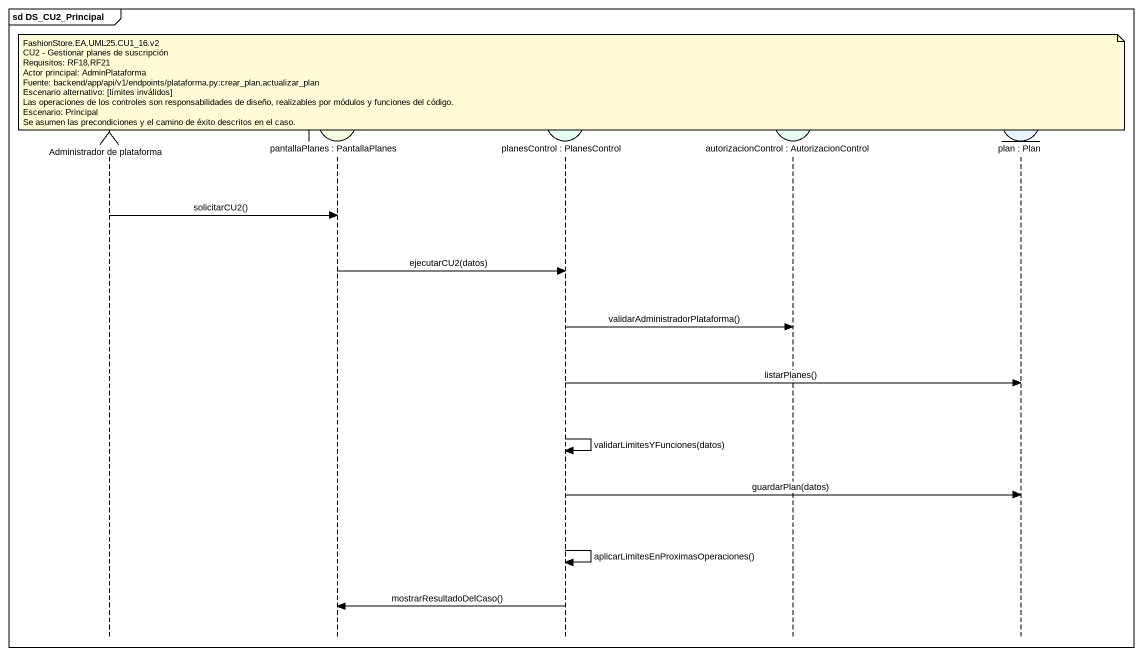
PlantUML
@startuml
mainframe sd DS_CU2_Principal
hide footbox
actor "Administrador de plataforma" as Administrador_de_plataforma
boundary "pantallaPlanes : PantallaPlanes" as pantallaPlanes #F5FFE1
control "planesControl : PlanesControl" as planesControl #E4FFF0
control "autorizacionControl : AutorizacionControl" as autorizacionControl #E4FFF0
entity "plan : Plan" as plan #E8F4FB

note over planesControl
  FashionStore.EA.UML25.CU1_16.v2
  CU2 - Gestionar planes de suscripción
  Requisitos: RF18,RF21
  Actor principal: AdminPlataforma
  Fuente: backend/app/api/v1/endpoints/plataforma.py:crear_plan,actualizar_plan
  Escenario alternativo: [límites inválidos]
  Las operaciones de los controles son responsabilidades de diseño, realizables por módulos y funciones del código.
  Escenario: Principal
  Se asumen las precondiciones y el camino de éxito descritos en el caso.
end note
Administrador_de_plataforma -> pantallaPlanes : solicitarCU2()
pantallaPlanes -> planesControl : ejecutarCU2(datos)
planesControl -> autorizacionControl : validarAdministradorPlataforma()
planesControl -> plan : listarPlanes()
planesControl -> planesControl : validarLimitesYFunciones(datos)
planesControl -> plan : guardarPlan(datos)
planesControl -> planesControl : aplicarLimitesEnProximasOperaciones()
planesControl -> pantallaPlanes : mostrarResultadoDelCaso()
@enduml
